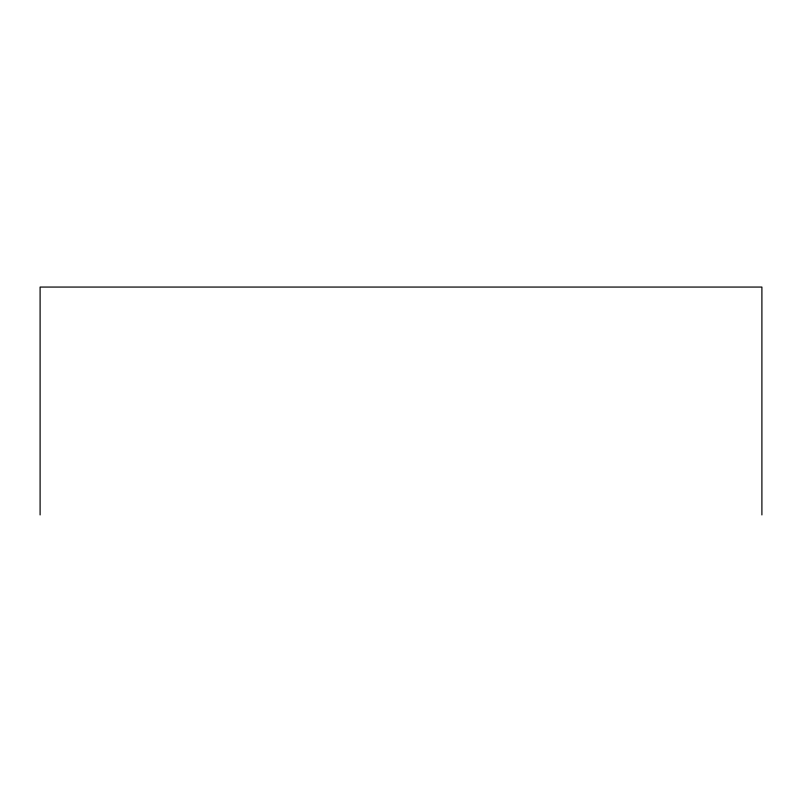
<?xml version="1.0" encoding="UTF-8"?>
<svg xmlns="http://www.w3.org/2000/svg" width="802" height="802" viewBox="0 0 802 802"><rect width="100%" height="100%" fill="white"/><g stroke="black" fill="none" stroke-linecap="round" stroke-linejoin="round"><path stroke-width="1.2" d="M761.9 514.934L761.9 287.066L40.1 287.066L40.1 514.934"/></g></svg>
